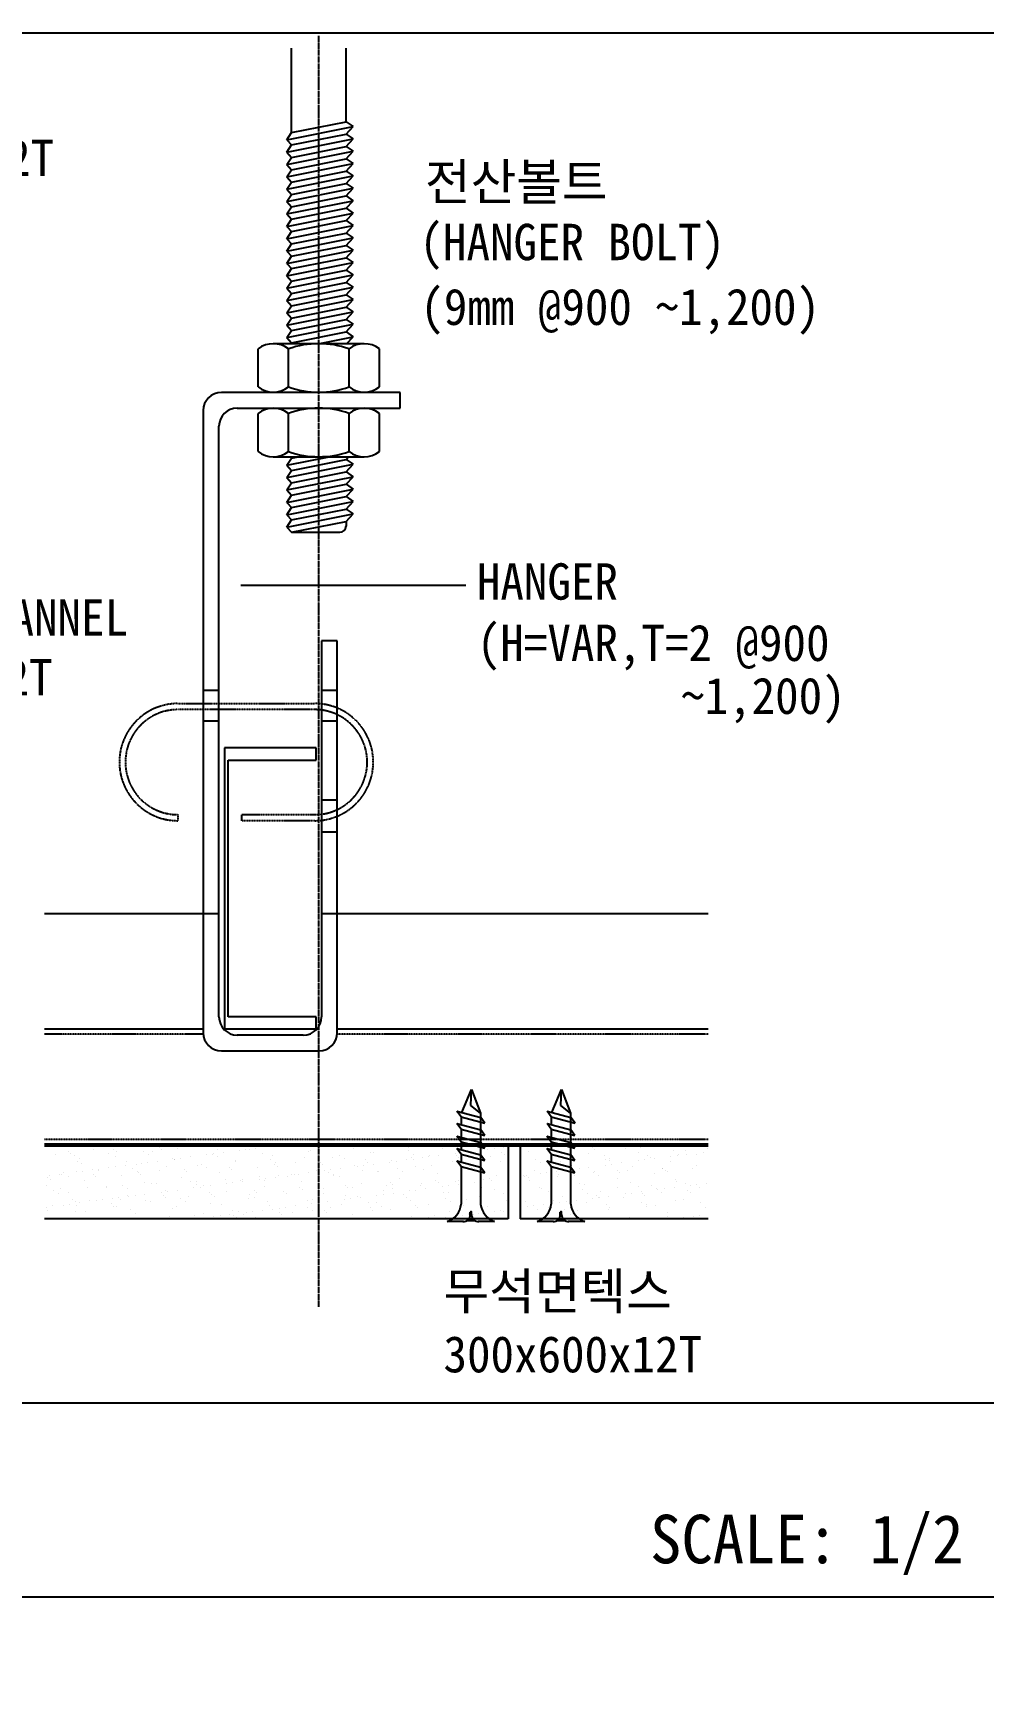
# Model space of a CAD drawing. Header units: millimetres. Extents: x 4197 to 36683, y 11436 to 28100.
# Drawn here: x 17995 to 20346, y 24032 to 28100 of the extents above; entities that cross this region are included whole.
import ezdxf
from ezdxf.enums import TextEntityAlignment as Align

# ---------------------------------------------------------------- set-up
doc = ezdxf.new("R2010")
doc.units = ezdxf.units.MM
doc.header["$MEASUREMENT"] = 0
for name, pattern in [('CENTER', [65, 60, -2, 1, -2]), ('DASHDOT2', [17, 15, -1, 0, -1]), ('HIDDEN', [0.375, 0.25, -0.125])]:
    doc.linetypes.add(name, pattern=pattern)
doc.layers.get('0').update_dxf_attribs({"linetype": 'CONTINUOUS'})
for name, color, linetype in [('1', 1, 'CONTINUOUS'), ('2', 2, 'CONTINUOUS'), ('3', 6, 'CONTINUOUS'), ('7', 7, 'CONTINUOUS'), ('A-MKXS-LEAD', 7, 'CONTINUOUS'), ('CEN', 20, 'CENTER'), ('FORM', 7, 'CONTINUOUS'), ('HA', 9, 'CONTINUOUS'), ('M', 2, 'CONTINUOUS'), ('PICE', 9, 'CONTINUOUS'), ('TEX', 3, 'CONTINUOUS'), ('TEXT', 7, 'CONTINUOUS')]:
    doc.layers.add(name, color=color, linetype=linetype)
doc.layers.add('A-MKXS-TEXT1', color=3, linetype='CONTINUOUS', lineweight=25)
doc.styles.add('돋움', font='')
doc.styles.add('돋움체', font='')
doc.styles.get('돋움').set_extended_font_data('DotumChe')
doc.styles.get('돋움체').set_extended_font_data('DotumChe')

# ---------------------------------------------------------------- blocks, each defined once
blk = doc.blocks.new('*X10')
at = {"color": 0}
for p, q in [((630.8, 2241.92), (630.8, 2241.92)), ((633.69, 2238.53), (633.69, 2238.53)), ((638.61, 2242.36), (638.61, 2242.36)), ((639.54, 2241.52), (639.54, 2241.52)), ((639.92, 2239.05), (639.92, 2239.05)), ((643.89, 2237.53), (643.89, 2237.53)), ((646.37, 2243.99), (646.37, 2243.99)), ((647.78, 2239.5), (647.78, 2239.5)), ((655.49, 2241.12), (655.49, 2241.12)), ((657.33, 2243.37), (657.33, 2243.37)), ((658.25, 2242.53), (658.25, 2242.53)), ((662.09, 2240.33), (662.09, 2240.33)), ((662.6, 2238.54), (662.6, 2238.54)), ((664.2, 2238.99), (664.2, 2238.99)), ((664.31, 2238.01), (664.31, 2238.01)), ((671.06, 2243.19), (671.06, 2243.19)), ((676.06, 2238), (676.06, 2238)), ((676.18, 2241.3), (676.18, 2241.3)), ((676.97, 2243.54), (676.97, 2243.54)), ((678.66, 2238.34), (678.66, 2238.34)), ((679.88, 2240.08), (679.88, 2240.08)), ((681.32, 2239.55), (681.32, 2239.55)), ((682.72, 2238.88), (682.72, 2238.88)), ((689.42, 2237.52), (689.42, 2237.52)), ((689.52, 2239.77), (689.52, 2239.77)), ((690.49, 2242.13), (690.49, 2242.13)), ((692.12, 2240.11), (692.12, 2240.11)), ((692.6, 2240.79), (692.6, 2240.79)), ((695.45, 2242.15), (695.45, 2242.15)), ((696.18, 2240.65), (696.18, 2240.65)), ((700.04, 2240.56), (700.04, 2240.56)), ((702.97, 2241.54), (702.97, 2241.54)), ((704.58, 2243.1), (704.58, 2243.1)), ((628.89, 2231.79), (628.89, 2231.79)), ((629.29, 2231.38), (629.29, 2231.38)), ((630.15, 2231.96), (630.15, 2231.96)), ((631.07, 2231.12), (631.07, 2231.12)), ((633.18, 2233.87), (633.18, 2233.87)), ((635.68, 2232.68), (635.68, 2232.68)), ((635.8, 2237.19), (635.8, 2237.19)), ((638.28, 2233.03), (638.28, 2233.03)), ((642.35, 2233.56), (642.35, 2233.56)), ((642.72, 2231.31), (642.72, 2231.31)), ((643.39, 2232.35), (643.39, 2232.35)), ((648.75, 2235.94), (648.75, 2235.94)), ((648.86, 2232.97), (648.86, 2232.97)), ((649.14, 2234.46), (649.14, 2234.46)), ((649.78, 2232.13), (649.78, 2232.13)), ((651.74, 2234.8), (651.74, 2234.8)), ((655.81, 2235.33), (655.81, 2235.33)), ((657.69, 2233.18), (657.69, 2233.18)), ((658.28, 2233.38), (658.28, 2233.38)), ((659.8, 2231.84), (659.8, 2231.84)), ((662.6, 2236.23), (662.6, 2236.23)), ((665.2, 2236.57), (665.2, 2236.57)), ((667.41, 2230.51), (667.41, 2230.51)), ((667.58, 2233.98), (667.58, 2233.98)), ((668.5, 2233.14), (668.5, 2233.14)), ((669.26, 2237.11), (669.26, 2237.11)), ((671.79, 2234.15), (671.79, 2234.15)), ((673.85, 2235.45), (673.85, 2235.45)), ((682.97, 2232.58), (682.97, 2232.58)), ((686.09, 2234.99), (686.09, 2234.99)), ((686.3, 2234.99), (686.3, 2234.99)), ((687.22, 2234.15), (687.22, 2234.15)), ((688.2, 2233.64), (688.2, 2233.64)), ((698.54, 2234.65), (698.54, 2234.65)), ((700.19, 2235.96), (700.19, 2235.96)), ((631.4, 2230.04), (631.4, 2230.04)), ((635.42, 2227.13), (635.42, 2227.13)), ((636.27, 2226.37), (636.27, 2226.37)), ((638.99, 2225.2), (638.99, 2225.2)), ((651.84, 2228.44), (651.84, 2228.44)), ((653.3, 2226.04), (653.3, 2226.04)), ((654.13, 2228.14), (654.13, 2228.14)), ((655.4, 2224.69), (655.4, 2224.69)), ((660.66, 2225.33), (660.66, 2225.33)), ((667.39, 2227.01), (667.39, 2227.01)), ((670.75, 2224.36), (670.75, 2224.36)), ((672.85, 2229.15), (672.85, 2229.15)), ((673.35, 2224.7), (673.35, 2224.7)), ((676.23, 2227.4), (676.23, 2227.4)), ((677.42, 2225.23), (677.42, 2225.23)), ((677.83, 2224.59), (677.83, 2224.59)), ((678.75, 2223.75), (678.75, 2223.75)), ((681.7, 2227.84), (681.7, 2227.84)), ((683.8, 2226.5), (683.8, 2226.5)), ((684.21, 2226.13), (684.21, 2226.13)), ((685.77, 2224.85), (685.77, 2224.85)), ((686.81, 2226.47), (686.81, 2226.47)), ((690.88, 2227.01), (690.88, 2227.01)), ((691.57, 2230.16), (691.57, 2230.16)), ((691.8, 2229.47), (691.8, 2229.47)), ((695.79, 2228.81), (695.79, 2228.81)), ((696.55, 2225.6), (696.55, 2225.6)), ((697.47, 2224.76), (697.47, 2224.76)), ((697.67, 2227.9), (697.67, 2227.9)), ((700.27, 2228.24), (700.27, 2228.24)), ((701.33, 2226.91), (701.33, 2226.91)), ((704.34, 2228.78), (704.34, 2228.78)), ((629.53, 2221.19), (629.53, 2221.19)), ((630.38, 2219.04), (630.38, 2219.04)), ((632.98, 2219.38), (632.98, 2219.38)), ((634.59, 2218.05), (634.59, 2218.05)), ((637.04, 2219.92), (637.04, 2219.92)), ((639.06, 2218.64), (639.06, 2218.64)), ((640.39, 2222.57), (640.39, 2222.57)), ((641.32, 2221.73), (641.32, 2221.73)), ((643.83, 2220.81), (643.83, 2220.81)), ((645.09, 2223.26), (645.09, 2223.26)), ((645.67, 2217.74), (645.67, 2217.74)), ((646.44, 2221.15), (646.44, 2221.15)), ((648.9, 2218.89), (648.9, 2218.89)), ((650.5, 2221.69), (650.5, 2221.69)), ((651.01, 2217.55), (651.01, 2217.55)), ((654.63, 2220.71), (654.63, 2220.71)), ((657.29, 2222.58), (657.29, 2222.58)), ((659.11, 2223.58), (659.11, 2223.58)), ((659.9, 2222.93), (659.9, 2222.93)), ((660.03, 2222.74), (660.03, 2222.74)), ((662.99, 2219.86), (662.99, 2219.86)), ((663.75, 2217.83), (663.75, 2217.83)), ((663.96, 2223.46), (663.96, 2223.46)), ((664.38, 2218.75), (664.38, 2218.75)), ((670.2, 2222.78), (670.2, 2222.78)), ((677.3, 2220.69), (677.3, 2220.69)), ((679.32, 2219.9), (679.32, 2219.9)), ((679.41, 2219.35), (679.41, 2219.35)), ((683.1, 2219.76), (683.1, 2219.76)), ((691.39, 2221.66), (691.39, 2221.66)), ((694.89, 2221.97), (694.89, 2221.97)), ((701.82, 2220.77), (701.82, 2220.77)), ((703.71, 2218.86), (703.71, 2218.86)), ((648.19, 2215.76), (648.19, 2215.76)), ((669.36, 2214.19), (669.36, 2214.19)), ((672.58, 2214.72), (672.58, 2214.72)), ((687, 2214.51), (687, 2214.51)), ((688.08, 2215.2), (688.08, 2215.2)), ((688.14, 2216.79), (688.14, 2216.79)), ((689, 2214.36), (689, 2214.36)), ((692.37, 2214.26), (692.37, 2214.26)), ((694.97, 2214.6), (694.97, 2214.6)), ((697.68, 2214.24), (697.68, 2214.24)), ((699.03, 2215.13), (699.03, 2215.13)), ((701.3, 2215.35), (701.3, 2215.35))]:
    blk.add_line(p, q, dxfattribs=at)
blk = doc.blocks.new('*X9')
at = {"color": 0}
for p, q in [((525.16, 2244.02), (525.16, 2244.02)), ((435.73, 2240.38), (435.73, 2240.38)), ((441.2, 2241.65), (441.2, 2241.65)), ((442.12, 2240.8), (442.12, 2240.8)), ((443.68, 2240.2), (443.68, 2240.2)), ((444.85, 2237.5), (444.85, 2237.5)), ((445.78, 2238.86), (445.78, 2238.86)), ((451.3, 2242.45), (451.3, 2242.45)), ((457.77, 2241.17), (457.77, 2241.17)), ((459.91, 2242.66), (459.91, 2242.66)), ((460.42, 2239.57), (460.42, 2239.57)), ((460.83, 2241.82), (460.83, 2241.82)), ((465.18, 2237.83), (465.18, 2237.83)), ((472.08, 2242.01), (472.08, 2242.01)), ((473.93, 2237.28), (473.93, 2237.28)), ((474.18, 2240.66), (474.18, 2240.66)), ((475.99, 2241.64), (475.99, 2241.64)), ((477.99, 2237.82), (477.99, 2237.82)), ((478.63, 2243.67), (478.63, 2243.67)), ((479.55, 2242.83), (479.55, 2242.83)), ((483.9, 2238.84), (483.9, 2238.84)), ((484.78, 2238.71), (484.78, 2238.71)), ((484.81, 2238.53), (484.81, 2238.53)), ((486.17, 2242.98), (486.17, 2242.98)), ((487.38, 2239.05), (487.38, 2239.05)), ((491.45, 2239.59), (491.45, 2239.59)), ((491.55, 2243.71), (491.55, 2243.71)), ((498.24, 2240.48), (498.24, 2240.48)), ((498.27, 2243.84), (498.27, 2243.84)), ((500.38, 2240.6), (500.38, 2240.6)), ((500.48, 2243.81), (500.48, 2243.81)), ((500.84, 2240.82), (500.84, 2240.82)), ((502.58, 2242.47), (502.58, 2242.47)), ((502.62, 2239.85), (502.62, 2239.85)), ((504.91, 2241.36), (504.91, 2241.36)), ((509.92, 2238.05), (509.92, 2238.05)), ((510.18, 2237.63), (510.18, 2237.63)), ((511.7, 2242.25), (511.7, 2242.25)), ((514.3, 2242.6), (514.3, 2242.6)), ((515.95, 2242.67), (515.95, 2242.67)), ((518.37, 2243.13), (518.37, 2243.13)), ((521.34, 2240.86), (521.34, 2240.86)), ((524.48, 2238.47), (524.48, 2238.47)), ((525.48, 2240.12), (525.48, 2240.12)), ((534.6, 2237.24), (534.6, 2237.24)), ((538.58, 2239.43), (538.58, 2239.43)), ((540.05, 2241.87), (540.05, 2241.87)), ((541.05, 2242.19), (541.05, 2242.19)), ((545.03, 2237.31), (545.03, 2237.31)), ((550.17, 2239.31), (550.17, 2239.31)), ((552.88, 2240.27), (552.88, 2240.27)), ((554.99, 2238.92), (554.99, 2238.92)), ((558.77, 2242.88), (558.77, 2242.88)), ((563.75, 2238.32), (563.75, 2238.32)), ((564.67, 2237.48), (564.67, 2237.48)), ((565.74, 2241.38), (565.74, 2241.38)), ((566.98, 2241.24), (566.98, 2241.24)), ((573.69, 2237.47), (573.69, 2237.47)), ((574.56, 2238.27), (574.56, 2238.27)), ((576.29, 2237.81), (576.29, 2237.81)), ((577.49, 2243.89), (577.49, 2243.89)), ((580.36, 2238.35), (580.36, 2238.35)), ((581.28, 2242.07), (581.28, 2242.07)), ((581.31, 2243.45), (581.31, 2243.45)), ((582.46, 2239.33), (582.46, 2239.33)), ((583.39, 2240.73), (583.39, 2240.73)), ((583.39, 2238.49), (583.39, 2238.49)), ((587.15, 2239.24), (587.15, 2239.24)), ((589.75, 2239.58), (589.75, 2239.58)), ((590.13, 2240.34), (590.13, 2240.34)), ((593.82, 2240.12), (593.82, 2240.12)), ((595.38, 2243.04), (595.38, 2243.04)), ((599.67, 2237.78), (599.67, 2237.78)), ((600.61, 2241.01), (600.61, 2241.01)), ((601.18, 2240.34), (601.18, 2240.34)), ((602.1, 2239.5), (602.1, 2239.5)), ((603.21, 2241.35), (603.21, 2241.35)), ((605.7, 2242.41), (605.7, 2242.41)), ((607.27, 2241.89), (607.27, 2241.89)), ((609.68, 2243.87), (609.68, 2243.87)), ((611.79, 2242.53), (611.79, 2242.53)), ((614.07, 2242.78), (614.07, 2242.78)), ((615.23, 2239.85), (615.23, 2239.85)), ((616.67, 2243.13), (616.67, 2243.13)), ((619.38, 2237.69), (619.38, 2237.69)), ((619.9, 2241.35), (619.9, 2241.35)), ((620.73, 2243.66), (620.73, 2243.66)), ((620.82, 2240.51), (620.82, 2240.51)), ((432.73, 2231.25), (432.73, 2231.25)), ((433.55, 2231.96), (433.55, 2231.96)), ((437.61, 2232.5), (437.61, 2232.5)), ((438.11, 2232.33), (438.11, 2232.33)), ((439.28, 2233.06), (439.28, 2233.06)), ((441.39, 2231.71), (441.39, 2231.71)), ((444.41, 2233.39), (444.41, 2233.39)), ((446.47, 2236.82), (446.47, 2236.82)), ((447.01, 2233.74), (447.01, 2233.74)), ((451.07, 2234.27), (451.07, 2234.27)), ((451.44, 2232.26), (451.44, 2232.26)), ((452.37, 2231.41), (452.37, 2231.41)), ((453.37, 2234.03), (453.37, 2234.03)), ((453.68, 2234.4), (453.68, 2234.4)), ((457.86, 2235.17), (457.86, 2235.17)), ((460.47, 2235.51), (460.47, 2235.51)), ((463.21, 2231.84), (463.21, 2231.84)), ((464.53, 2236.04), (464.53, 2236.04)), ((467.68, 2234.86), (467.68, 2234.86)), ((469.24, 2236.47), (469.24, 2236.47)), ((469.79, 2233.52), (469.79, 2233.52)), ((470.16, 2233.27), (470.16, 2233.27)), ((471.08, 2232.42), (471.08, 2232.42)), ((471.32, 2236.94), (471.32, 2236.94)), ((478.78, 2233.91), (478.78, 2233.91)), ((481.77, 2235.83), (481.77, 2235.83)), ((487.9, 2231.03), (487.9, 2231.03)), ((488.88, 2234.28), (488.88, 2234.28)), ((489.8, 2233.43), (489.8, 2233.43)), ((494.35, 2235.98), (494.35, 2235.98)), ((496.08, 2236.66), (496.08, 2236.66)), ((498.19, 2235.32), (498.19, 2235.32)), ((503.47, 2233.1), (503.47, 2233.1)), ((505.78, 2230.48), (505.78, 2230.48)), ((507.6, 2235.29), (507.6, 2235.29)), ((508.52, 2234.45), (508.52, 2234.45)), ((512.87, 2230.46), (512.87, 2230.46)), ((519.04, 2235.17), (519.04, 2235.17)), ((520.08, 2231.32), (520.08, 2231.32)), ((522.46, 2230.72), (522.46, 2230.72)), ((526.31, 2236.3), (526.31, 2236.3)), ((526.52, 2231.26), (526.52, 2231.26)), ((526.59, 2237.12), (526.59, 2237.12)), ((527.23, 2235.46), (527.23, 2235.46)), ((527.86, 2232.06), (527.86, 2232.06)), ((531.58, 2231.47), (531.58, 2231.47)), ((533.31, 2232.15), (533.31, 2232.15)), ((534.18, 2232.29), (534.18, 2232.29)), ((535.92, 2232.5), (535.92, 2232.5)), ((539.98, 2233.03), (539.98, 2233.03)), ((543.43, 2234.13), (543.43, 2234.13)), ((545.95, 2236.47), (545.95, 2236.47)), ((546.77, 2233.92), (546.77, 2233.92)), ((548.49, 2233.12), (548.49, 2233.12)), ((549.37, 2234.27), (549.37, 2234.27)), ((550.3, 2232.48), (550.3, 2232.48)), ((550.59, 2231.78), (550.59, 2231.78)), ((552.97, 2231.58), (552.97, 2231.58)), ((553.44, 2234.8), (553.44, 2234.8)), ((558.99, 2236.2), (558.99, 2236.2)), ((560.23, 2235.7), (560.23, 2235.7)), ((562.58, 2234.09), (562.58, 2234.09)), ((562.83, 2236.04), (562.83, 2236.04)), ((566.9, 2236.57), (566.9, 2236.57)), ((568.53, 2233.65), (568.53, 2233.65)), ((569.02, 2233.49), (569.02, 2233.49)), ((576.89, 2234.92), (576.89, 2234.92)), ((577.65, 2230.77), (577.65, 2230.77)), ((578.99, 2233.58), (578.99, 2233.58)), ((584.1, 2235.72), (584.1, 2235.72)), ((587.74, 2234.5), (587.74, 2234.5)), ((590.98, 2235.89), (590.98, 2235.89)), ((593.22, 2232.84), (593.22, 2232.84)), ((605.29, 2236.73), (605.29, 2236.73)), ((606.45, 2235.51), (606.45, 2235.51)), ((607.39, 2235.38), (607.39, 2235.38)), ((608.79, 2234.91), (608.79, 2234.91)), ((611.43, 2230.95), (611.43, 2230.95)), ((614.99, 2230.55), (614.99, 2230.55)), ((617.61, 2231.8), (617.61, 2231.8)), ((622.22, 2230.91), (622.22, 2230.91)), ((432.08, 2227.7), (432.08, 2227.7)), ((433.65, 2230.4), (433.65, 2230.4)), ((434.88, 2225.91), (434.88, 2225.91)), ((436.99, 2224.57), (436.99, 2224.57)), ((438, 2226.42), (438, 2226.42)), ((441.2, 2224.82), (441.2, 2224.82)), ((447.65, 2229.77), (447.65, 2229.77)), ((448.98, 2226.88), (448.98, 2226.88)), ((456.72, 2227.43), (456.72, 2227.43)), ((456.77, 2226.89), (456.77, 2226.89)), ((463.28, 2227.71), (463.28, 2227.71)), ((465.39, 2226.37), (465.39, 2226.37)), ((465.59, 2223.79), (465.59, 2223.79)), ((472.34, 2228.96), (472.34, 2228.96)), ((472.69, 2224.17), (472.69, 2224.17)), ((475.43, 2228.44), (475.43, 2228.44)), ((477.38, 2228.68), (477.38, 2228.68)), ((479.48, 2225.07), (479.48, 2225.07)), ((480.41, 2223.88), (480.41, 2223.88)), ((481.16, 2225.86), (481.16, 2225.86)), ((482.08, 2225.41), (482.08, 2225.41)), ((486.15, 2225.94), (486.15, 2225.94)), ((491.68, 2229.51), (491.68, 2229.51)), ((492.94, 2226.84), (492.94, 2226.84)), ((493.79, 2228.17), (493.79, 2228.17)), ((494.15, 2229.45), (494.15, 2229.45)), ((495.54, 2227.18), (495.54, 2227.18)), ((496.73, 2227.93), (496.73, 2227.93)), ((499.13, 2224.89), (499.13, 2224.89)), ((499.6, 2227.71), (499.6, 2227.71)), ((500.05, 2224.04), (500.05, 2224.04)), ((506.26, 2225.37), (506.26, 2225.37)), ((506.4, 2228.61), (506.4, 2228.61)), ((509, 2228.95), (509, 2228.95)), ((512.29, 2230), (512.29, 2230)), ((513.06, 2229.49), (513.06, 2229.49)), ((515.69, 2224.17), (515.69, 2224.17)), ((517.84, 2225.9), (517.84, 2225.9)), ((518.77, 2225.05), (518.77, 2225.05)), ((519.85, 2230.38), (519.85, 2230.38)), ((521.83, 2227.44), (521.83, 2227.44)), ((522.19, 2229.97), (522.19, 2229.97)), ((529.78, 2225.14), (529.78, 2225.14)), ((530.95, 2224.56), (530.95, 2224.56)), ((536.56, 2226.91), (536.56, 2226.91)), ((537.4, 2229.51), (537.4, 2229.51)), ((537.48, 2226.07), (537.48, 2226.07)), ((544.09, 2225.97), (544.09, 2225.97)), ((546.2, 2224.63), (546.2, 2224.63)), ((546.52, 2226.63), (546.52, 2226.63)), ((555.28, 2227.92), (555.28, 2227.92)), ((556.2, 2227.08), (556.2, 2227.08)), ((558.18, 2226.94), (558.18, 2226.94)), ((562.09, 2228.7), (562.09, 2228.7)), ((568.39, 2223.82), (568.39, 2223.82)), ((570.91, 2225.59), (570.91, 2225.59)), ((570.99, 2224.17), (570.99, 2224.17)), ((572.49, 2227.78), (572.49, 2227.78)), ((573.99, 2228.93), (573.99, 2228.93)), ((574.6, 2226.43), (574.6, 2226.43)), ((574.92, 2228.09), (574.92, 2228.09)), ((575.05, 2224.7), (575.05, 2224.7)), ((579.27, 2224.1), (579.27, 2224.1)), ((581.84, 2225.6), (581.84, 2225.6)), ((584.45, 2225.94), (584.45, 2225.94)), ((586.48, 2227.66), (586.48, 2227.66)), ((586.58, 2228.74), (586.58, 2228.74)), ((588.51, 2226.47), (588.51, 2226.47)), ((592.71, 2229.94), (592.71, 2229.94)), ((593.63, 2229.1), (593.63, 2229.1)), ((595.3, 2227.37), (595.3, 2227.37)), ((596.02, 2225.11), (596.02, 2225.11)), ((597.91, 2227.71), (597.91, 2227.71)), ((597.98, 2225.11), (597.98, 2225.11)), ((600.89, 2229.58), (600.89, 2229.58)), ((601.97, 2228.25), (601.97, 2228.25)), ((602.04, 2229.73), (602.04, 2229.73)), ((603, 2228.24), (603, 2228.24)), ((608.76, 2229.14), (608.76, 2229.14)), ((611.36, 2229.48), (611.36, 2229.48)), ((611.58, 2227.18), (611.58, 2227.18)), ((612.35, 2230.11), (612.35, 2230.11)), ((615.43, 2230.02), (615.43, 2230.02)), ((616.7, 2226.12), (616.7, 2226.12)), ((620.7, 2224.3), (620.7, 2224.3)), ((432.31, 2218.86), (432.31, 2218.86)), ((432.6, 2217.42), (432.6, 2217.42)), ((434.46, 2219.65), (434.46, 2219.65)), ((439.1, 2219.75), (439.1, 2219.75)), ((441.7, 2220.09), (441.7, 2220.09)), ((442.98, 2221.86), (442.98, 2221.86)), ((443.9, 2221.01), (443.9, 2221.01)), ((444, 2217.09), (444, 2217.09)), ((444.58, 2219.73), (444.58, 2219.73)), ((445.77, 2220.63), (445.77, 2220.63)), ((448.25, 2217.03), (448.25, 2217.03)), ((450.02, 2221.72), (450.02, 2221.72)), ((452.56, 2221.52), (452.56, 2221.52)), ((455.16, 2221.86), (455.16, 2221.86)), ((458.89, 2220.56), (458.89, 2220.56)), ((459.23, 2222.4), (459.23, 2222.4)), ((459.56, 2219.16), (459.56, 2219.16)), ((461, 2219.22), (461, 2219.22)), ((461.69, 2222.87), (461.69, 2222.87)), ((462.61, 2222.02), (462.61, 2222.02)), ((466.02, 2223.29), (466.02, 2223.29)), ((466.96, 2218.04), (466.96, 2218.04)), ((468.62, 2223.64), (468.62, 2223.64)), ((472.98, 2221.53), (472.98, 2221.53)), ((475.13, 2221.23), (475.13, 2221.23)), ((481.33, 2223.03), (481.33, 2223.03)), ((484.25, 2218.35), (484.25, 2218.35)), ((485.68, 2219.05), (485.68, 2219.05)), ((487.29, 2222.37), (487.29, 2222.37)), ((489.4, 2221.02), (489.4, 2221.02)), ((490.7, 2223.3), (490.7, 2223.3)), ((499.82, 2220.42), (499.82, 2220.42)), ((501.38, 2223.34), (501.38, 2223.34)), ((504.4, 2220.06), (504.4, 2220.06)), ((508.64, 2217.32), (508.64, 2217.32)), ((511.29, 2217.02), (511.29, 2217.02)), ((515.39, 2222.49), (515.39, 2222.49)), ((517.15, 2217.08), (517.15, 2217.08)), ((517.8, 2222.83), (517.8, 2222.83)), ((521.22, 2217.61), (521.22, 2217.61)), ((523.12, 2221.07), (523.12, 2221.07)), ((524.21, 2219.39), (524.21, 2219.39)), ((525.39, 2217.99), (525.39, 2217.99)), ((528.01, 2218.51), (528.01, 2218.51)), ((530.61, 2218.85), (530.61, 2218.85)), ((534.68, 2219.39), (534.68, 2219.39)), ((539.69, 2218.83), (539.69, 2218.83)), ((539.78, 2221.46), (539.78, 2221.46)), ((541.47, 2220.28), (541.47, 2220.28)), ((541.8, 2217.48), (541.8, 2217.48)), ((541.83, 2222.08), (541.83, 2222.08)), ((544.07, 2220.62), (544.07, 2220.62)), ((546.81, 2217.52), (546.81, 2217.52)), ((548.14, 2221.16), (548.14, 2221.16)), ((549.31, 2218.9), (549.31, 2218.9)), ((553.79, 2219.79), (553.79, 2219.79)), ((554.93, 2222.05), (554.93, 2222.05)), ((555.34, 2223.53), (555.34, 2223.53)), ((557.53, 2222.4), (557.53, 2222.4)), ((560.55, 2223.09), (560.55, 2223.09)), ((561.59, 2222.93), (561.59, 2222.93)), ((564.88, 2220.97), (564.88, 2220.97)), ((565.53, 2218.53), (565.53, 2218.53)), ((566.45, 2217.68), (566.45, 2217.68)), ((568.09, 2220.63), (568.09, 2220.63)), ((570.2, 2219.28), (570.2, 2219.28)), ((574, 2218.09), (574, 2218.09)), ((580.45, 2223.04), (580.45, 2223.04)), ((582.19, 2221.6), (582.19, 2221.6)), ((584.24, 2219.54), (584.24, 2219.54)), ((585.16, 2218.7), (585.16, 2218.7)), ((589.57, 2220.16), (589.57, 2220.16)), ((596.49, 2222.43), (596.49, 2222.43)), ((598.39, 2217.06), (598.39, 2217.06)), ((598.6, 2221.09), (598.6, 2221.09)), ((602.96, 2220.55), (602.96, 2220.55)), ((603.88, 2219.71), (603.88, 2219.71)), ((605.14, 2222.23), (605.14, 2222.23)), ((610.59, 2223.4), (610.59, 2223.4)), ((613.96, 2219.12), (613.96, 2219.12)), ((616.92, 2217.27), (616.92, 2217.27)), ((619.52, 2217.61), (619.52, 2217.61)), ((620.5, 2217.09), (620.5, 2217.09)), ((621.68, 2221.56), (621.68, 2221.56)), ((453.12, 2214.21), (453.12, 2214.21)), ((468.59, 2214.39), (468.59, 2214.39)), ((468.68, 2216.28), (468.68, 2216.28)), ((482.89, 2215.22), (482.89, 2215.22)), ((490.66, 2214.49), (490.66, 2214.49)), ((493.07, 2215.25), (493.07, 2215.25)), ((494.3, 2214.07), (494.3, 2214.07)), ((496.99, 2216.19), (496.99, 2216.19)), ((501.09, 2214.96), (501.09, 2214.96)), ((503.69, 2215.31), (503.69, 2215.31)), ((507.76, 2215.84), (507.76, 2215.84)), ((509.37, 2215.5), (509.37, 2215.5)), ((510.3, 2214.65), (510.3, 2214.65)), ((513.4, 2215.68), (513.4, 2215.68)), ((514.55, 2216.74), (514.55, 2216.74)), ((518.18, 2214.76), (518.18, 2214.76)), ((528.09, 2216.51), (528.09, 2216.51)), ((529.01, 2215.66), (529.01, 2215.66)), ((533.75, 2216.83), (533.75, 2216.83)), ((547.73, 2216.67), (547.73, 2216.67)), ((558.43, 2216.02), (558.43, 2216.02)), ((577.79, 2214.45), (577.79, 2214.45)), ((582.83, 2214.99), (582.83, 2214.99)), ((589.51, 2214.71), (589.51, 2214.71)), ((592.1, 2215.28), (592.1, 2215.28)), ((592.6, 2214.07), (592.6, 2214.07)), ((596.67, 2214.6), (596.67, 2214.6)), ((603.46, 2215.5), (603.46, 2215.5)), ((606.06, 2215.84), (606.06, 2215.84)), ((606.19, 2216.25), (606.19, 2216.25)), ((607.93, 2214.5), (607.93, 2214.5)), ((608.23, 2215.72), (608.23, 2215.72)), ((610.12, 2216.37), (610.12, 2216.37))]:
    blk.add_line(p, q, dxfattribs=at)

msp = doc.modelspace()

# ---------------------------------------------------------------- linework, layer by layer
at = {"color": 9, "linetype": 'Continuous'}
msp.add_line((18852.7, 27064.6), (18852.7, 27158.6), dxfattribs=at)
msp.add_lwpolyline([(25759.4, 28100.1), (25759.4, 12014.1), (4196.9, 12014.1), (4196.9, 28100.1)], close=True)
at = {"layer": '1'}
for p, q in [((18469.7, 26331.1), (18469.7, 26204.6)), ((18695.9, 26331.1), (18469.7, 26331.1)), ((18695.9, 26301.2), (18695.9, 26331.1)), ((18478.7, 26301.2), (18695.9, 26301.2)), ((18478.7, 26204.6), (18478.7, 26301.2)), ((18469.7, 26204.6), (18469.7, 25635.8)), ((18478.7, 25665.7), (18478.7, 26204.6)), ((18469.7, 25635.8), (18695.9, 25635.8)), ((18695.9, 25665.7), (18478.7, 25665.7)), ((18695.9, 25635.8), (18695.9, 25665.7))]:
    msp.add_line(p, q, dxfattribs=at)
at = {"layer": '2'}
for p, q in [((18904.4, 27210.8), (18461.9, 27210.8)), ((18904.4, 27171.8), (18904.4, 27210.8)), ((18416.9, 27165.8), (18416.9, 25626.7)), ((18500.9, 27171.8), (18904.4, 27171.8)), ((18455.9, 25665.7), (18455.9, 27126.8)), ((18709.4, 26595.7), (18709.4, 25665.7)), ((18748.4, 26595.7), (18709.4, 26595.7)), ((18748.4, 25626.7), (18748.4, 26595.7)), ((18664.4, 25620.7), (18500.9, 25620.7)), ((18461.9, 25581.7), (18703.4, 25581.7)), ((19666.1, 25346), (18024.1, 25346))]:
    msp.add_line(p, q, dxfattribs=at)
for centre, start, end in [((18461.9, 27165.8), 90, 180), ((18500.9, 27126.8), 90, 180), ((18461.9, 25626.7), 180, 270), ((18500.9, 25665.7), 180, 270), ((18664.4, 25665.7), 270, 0), ((18703.4, 25626.7), 270, 0)]:
    msp.add_arc(centre, 45, start, end, dxfattribs=at)
at = {"layer": '3'}
for p, q in [((19171, 25346), (18024.1, 25346)), ((19171, 25346), (19171, 25166)), ((19201, 25346), (19201, 25166)), ((19666.1, 25346), (19201, 25346)), ((19171, 25166), (18024.1, 25166)), ((19666.1, 25166), (19201, 25166))]:
    msp.add_line(p, q, dxfattribs=at)
at = {"layer": '7'}
for p, q in [((18635.2, 27853.3), (18635.2, 28061.9)), ((18770.2, 27880.3), (18770.2, 28061.9)), ((18455.9, 26473.4), (18416.9, 26473.4)), ((18748.4, 26473.4), (18709.4, 26473.4)), ((18455.9, 26397.5), (18416.9, 26397.5)), ((18748.4, 26397.5), (18709.4, 26397.5)), ((18748.4, 26201.7), (18709.4, 26201.7))]:
    msp.add_line(p, q, dxfattribs=at)
at = {"layer": '7', "linetype": 'Continuous'}
for p, q in [((18552.7, 27224.4), (18552.7, 27318.4)), ((18815.2, 27331.2), (18590.2, 27331.2)), ((18627.7, 27224.1), (18627.7, 27318.4)), ((18777.7, 27224.1), (18777.7, 27318.4)), ((18852.7, 27224.4), (18852.7, 27318.4)), ((18552.7, 27064.6), (18552.7, 27158.6)), ((18590.2, 27171.8), (18627.7, 27171.8)), ((18627.7, 27171.8), (18777.7, 27171.8)), ((18627.7, 27064.3), (18627.7, 27158.6)), ((18777.7, 27171.8), (18815.2, 27171.8)), ((18777.7, 27064.3), (18777.7, 27158.6)), ((18590.2, 27051.5), (18627.7, 27051.5)), ((18627.7, 27051.5), (18777.7, 27051.5)), ((18777.7, 27051.5), (18815.2, 27051.5))]:
    msp.add_line(p, q, dxfattribs=at)
at = {"layer": '7', "color": 1, "linetype": 'HIDDEN'}
for p, q in [((18354.3, 26440.9), (18692.7, 26440.9)), ((18692.7, 26425.9), (18354.3, 26425.9)), ((18354.3, 26166.1), (18354.3, 26151.1)), ((18512.2, 26151.1), (18512.2, 26166.1)), ((18512.2, 26166.1), (18692.7, 26166.1)), ((18692.7, 26151.1), (18512.2, 26151.1))]:
    msp.add_line(p, q, dxfattribs=at)
at = {"layer": '7', "color": 1}
msp.add_line((18748.4, 26123.1), (18709.4, 26123.1), dxfattribs=at)
at = {"layer": '7', "linetype": 'Continuous'}
for centre, radius, start, end in [((18590.2, 27270.1), 61.1, 52.1211, 127.8789), ((18702.7, 27106.2), 225, 70.5288, 109.4712), ((18815.2, 27270.1), 61.1, 52.1211, 127.8789), ((18590.2, 27271.2), 60, 231.3178, 308.6822), ((18702.7, 27436.2), 225, 250.5288, 289.4712), ((18815.2, 27271.2), 60, 231.3178, 308.6822), ((18590.2, 27110.4), 61.1, 52.1211, 127.8789), ((18702.7, 26946.5), 225, 70.5288, 109.4712), ((18815.2, 27110.4), 61.1, 52.1211, 127.8789), ((18590.2, 27111.5), 60, 231.3178, 308.6822), ((18702.7, 27276.5), 225, 250.5288, 289.4712), ((18815.2, 27111.5), 60, 231.3178, 308.6822)]:
    msp.add_arc(centre, radius, start, end, dxfattribs=at)
at = {"layer": '7', "color": 1, "linetype": 'HIDDEN'}
for centre, radius, start, end in [((18354.3, 26296), 144.9, 90, 270), ((18692.7, 26296), 144.9, 270, 90), ((18354.3, 26296), 129.9, 90, 270), ((18692.7, 26296), 129.9, 270, 90)]:
    msp.add_arc(centre, radius, start, end, dxfattribs=at)
at = {"layer": 'A-MKXS-LEAD'}
for points in [[(18786, 27739, 0, 30, 0), (18876, 27739, 0, 0, 0), (18940.1, 27739, 0, 0, 0)], [(18702.7, 27075.5, 0, 30, 0), (18702.7, 27165.5, 0, 0, 0), (18702.7, 27366.5, 0, 0, 0)], [(18450, 26733.6, 0, 30, 0), (18540, 26733.6, 0, 0, 0), (18741.1, 26733.6, 0, 0, 0)], [(18588.8, 26331.1, 0, 30, 0), (18588.8, 26421.1, 0, 0, 0), (18588.8, 26622.2, 0, 0, 0), (18395, 26622.2, 0, 0, 0)]]:
    msp.add_lwpolyline(points, format="xyseb", dxfattribs=at)
at = {"layer": 'CEN', "linetype": 'DASHDOT2'}
msp.add_line((18702.7, 24948.8), (18702.7, 28093), dxfattribs=at)
at = {"layer": 'FORM', "linetype": 'Continuous'}
for p, q in [((25759.4, 24710), (15087.7, 24710)), ((25759.4, 24230), (15087.7, 24230))]:
    msp.add_line(p, q, dxfattribs=at)
at = {"layer": 'HA'}
for p, q in [((18623.4, 27835.7), (18787.8, 27868.6)), ((18770.2, 27880.3), (18787.8, 27868.6)), ((18770.2, 27849.7), (18787.8, 27868.6)), ((18623.4, 27835.7), (18635.2, 27853.3)), ((18623.4, 27805.1), (18787.8, 27838)), ((18623.4, 27835.7), (18635.2, 27822.8)), ((18770.2, 27849.7), (18787.8, 27838)), ((18770.2, 27819.1), (18787.8, 27838)), ((18623.4, 27805.1), (18635.2, 27822.8)), ((18623.4, 27774.5), (18787.8, 27807.4)), ((18623.4, 27805.1), (18635.2, 27792.2)), ((18623.4, 27774.5), (18635.2, 27792.2)), ((18770.2, 27819.1), (18787.8, 27807.4)), ((18770.2, 27788.6), (18787.8, 27807.4)), ((18770.2, 27788.6), (18787.8, 27776.8)), ((18623.4, 27743.9), (18787.8, 27776.8)), ((18623.4, 27774.5), (18635.2, 27761.6)), ((18623.4, 27743.9), (18635.2, 27761.6)), ((18623.4, 27713.3), (18787.8, 27746.2)), ((18623.4, 27743.9), (18635.2, 27731)), ((18770.2, 27758), (18787.8, 27776.8)), ((18770.2, 27758), (18787.8, 27746.2)), ((18770.2, 27727.4), (18787.8, 27746.2)), ((18623.4, 27713.3), (18635.2, 27731)), ((18623.4, 27682.7), (18787.8, 27715.6)), ((18623.4, 27713.3), (18635.2, 27700.4)), ((18770.2, 27727.4), (18787.8, 27715.6)), ((18770.2, 27696.8), (18787.8, 27715.6)), ((18623.4, 27682.7), (18635.2, 27700.4)), ((18623.4, 27652.1), (18787.8, 27685)), ((18623.4, 27682.7), (18635.2, 27669.8)), ((18623.4, 27652.1), (18635.2, 27669.8)), ((18770.2, 27696.8), (18787.8, 27685)), ((18770.2, 27666.2), (18787.8, 27685)), ((18770.2, 27666.2), (18787.8, 27654.4)), ((18623.4, 27621.5), (18787.8, 27654.4)), ((18623.4, 27652.1), (18635.2, 27639.2)), ((18623.4, 27621.5), (18635.2, 27639.2)), ((18623.4, 27590.9), (18787.8, 27623.8)), ((18623.4, 27621.5), (18635.2, 27608.6)), ((18770.2, 27635.6), (18787.8, 27654.4)), ((18770.2, 27635.6), (18787.8, 27623.8)), ((18770.2, 27605), (18787.8, 27623.8)), ((18623.4, 27590.9), (18635.2, 27608.6)), ((18623.4, 27560.4), (18787.8, 27593.2)), ((18623.4, 27590.9), (18635.2, 27578)), ((18770.2, 27605), (18787.8, 27593.2)), ((18770.2, 27574.4), (18787.8, 27593.2)), ((18623.4, 27560.4), (18635.2, 27578)), ((18623.4, 27529.8), (18787.8, 27562.6)), ((18623.4, 27560.4), (18635.2, 27547.4)), ((18623.4, 27529.8), (18635.2, 27547.4)), ((18770.2, 27574.4), (18787.8, 27562.6)), ((18770.2, 27543.8), (18787.8, 27562.6)), ((18770.2, 27543.8), (18787.8, 27532)), ((18623.4, 27499.2), (18787.8, 27532)), ((18623.4, 27529.8), (18635.2, 27516.8)), ((18623.4, 27499.2), (18635.2, 27516.8)), ((18623.4, 27468.6), (18787.8, 27501.4)), ((18623.4, 27499.2), (18635.2, 27486.2)), ((18770.2, 27513.2), (18787.8, 27532)), ((18770.2, 27513.2), (18787.8, 27501.4)), ((18770.2, 27482.6), (18787.8, 27501.4)), ((18623.4, 27468.6), (18635.2, 27486.2)), ((18623.4, 27438), (18787.8, 27470.8)), ((18623.4, 27468.6), (18635.2, 27455.6)), ((18770.2, 27482.6), (18787.8, 27470.8)), ((18770.2, 27452), (18787.8, 27470.8)), ((18623.4, 27438), (18635.2, 27455.6)), ((18623.4, 27407.4), (18787.8, 27440.3)), ((18623.4, 27438), (18635.2, 27425)), ((18623.4, 27407.4), (18635.2, 27425)), ((18770.2, 27452), (18787.8, 27440.3)), ((18770.2, 27421.4), (18787.8, 27440.3)), ((18770.2, 27421.4), (18787.8, 27409.7)), ((18623.4, 27376.8), (18787.8, 27409.7)), ((18623.4, 27407.4), (18635.2, 27394.4)), ((18623.4, 27376.8), (18635.2, 27394.4)), ((18623.4, 27346.2), (18787.8, 27379.1)), ((18623.4, 27376.8), (18635.2, 27363.8)), ((18770.2, 27390.8), (18787.8, 27409.7)), ((18770.2, 27390.8), (18787.8, 27379.1)), ((18770.2, 27360.2), (18787.8, 27379.1)), ((18623.4, 27346.2), (18635.2, 27363.8)), ((18623.4, 27346.2), (18635.2, 27333.3)), ((18701.5, 27331.2), (18787.8, 27348.5)), ((18770.2, 27360.2), (18787.8, 27348.5)), ((18771.7, 27331.2), (18787.8, 27348.5)), ((18623.4, 27030.5), (18728.3, 27051.5)), ((18632.2, 27051.5), (18635.2, 27048.2)), ((18634.9, 27051.5), (18635.2, 27051.1)), ((18634.9, 27051.5), (18635.2, 27051.1)), ((18770.2, 27044.6), (18776.7, 27051.5)), ((18623.4, 27030.5), (18635.2, 27048.2)), ((18623.4, 26999.9), (18787.8, 27032.8)), ((18623.4, 27030.5), (18635.2, 27017.6)), ((18623.4, 26999.9), (18635.2, 27017.6)), ((18770.2, 27044.6), (18787.8, 27032.8)), ((18770.2, 27014), (18787.8, 27032.8)), ((18770.2, 27014), (18787.8, 27002.2)), ((18623.4, 26969.3), (18787.8, 27002.2)), ((18623.4, 26999.9), (18635.2, 26987)), ((18623.4, 26969.3), (18635.2, 26987)), ((18623.4, 26938.7), (18787.8, 26971.6)), ((18623.4, 26969.3), (18635.2, 26956.4)), ((18770.2, 26983.4), (18787.8, 27002.2)), ((18770.2, 26983.4), (18787.8, 26971.6)), ((18770.2, 26952.8), (18787.8, 26971.6)), ((18623.4, 26938.7), (18635.2, 26956.4)), ((18623.4, 26908.1), (18787.8, 26941)), ((18623.4, 26938.7), (18635.2, 26925.8)), ((18770.2, 26952.8), (18787.8, 26941)), ((18770.2, 26922.2), (18787.8, 26941)), ((18623.4, 26908.1), (18635.2, 26925.8)), ((18623.4, 26877.5), (18787.8, 26910.4)), ((18623.4, 26908.1), (18635.2, 26895.2)), ((18623.4, 26877.5), (18635.2, 26895.2)), ((18770.2, 26922.2), (18787.8, 26910.4)), ((18770.2, 26891.6), (18787.8, 26910.4)), ((18770.2, 26891.6), (18770.2, 26879.6)), ((18623.4, 26877.5), (18635.2, 26864.6)), ((18635.2, 26864.6), (18755.2, 26864.6))]:
    msp.add_line(p, q, dxfattribs=at)
at = {"layer": 'HA', "color": 8}
for p, q in [((18635.2, 27853.3), (18770.2, 27880.3)), ((18635.2, 27822.8), (18770.2, 27849.7)), ((18635.2, 27822.8), (18770.2, 27849.7)), ((18635.2, 27792.2), (18770.2, 27819.1)), ((18635.2, 27792.2), (18770.2, 27819.1)), ((18635.2, 27761.6), (18770.2, 27788.6)), ((18635.2, 27761.6), (18770.2, 27788.6)), ((18635.2, 27731), (18770.2, 27758)), ((18635.2, 27731), (18770.2, 27758)), ((18635.2, 27700.4), (18770.2, 27727.4)), ((18635.2, 27700.4), (18770.2, 27727.4)), ((18635.2, 27669.8), (18770.2, 27696.8)), ((18635.2, 27669.8), (18770.2, 27696.8)), ((18635.2, 27639.2), (18770.2, 27666.2)), ((18635.2, 27639.2), (18770.2, 27666.2)), ((18635.2, 27608.6), (18770.2, 27635.6)), ((18635.2, 27608.6), (18770.2, 27635.6)), ((18635.2, 27578), (18770.2, 27605)), ((18635.2, 27578), (18770.2, 27605)), ((18635.2, 27547.4), (18770.2, 27574.4)), ((18635.2, 27547.4), (18770.2, 27574.4)), ((18635.2, 27516.8), (18770.2, 27543.8)), ((18635.2, 27516.8), (18770.2, 27543.8)), ((18635.2, 27486.2), (18770.2, 27513.2)), ((18635.2, 27486.2), (18770.2, 27513.2)), ((18635.2, 27455.6), (18770.2, 27482.6)), ((18635.2, 27455.6), (18770.2, 27482.6)), ((18635.2, 27425), (18770.2, 27452)), ((18635.2, 27425), (18770.2, 27452)), ((18635.2, 27394.4), (18770.2, 27421.4)), ((18635.2, 27394.4), (18770.2, 27421.4)), ((18635.2, 27363.8), (18770.2, 27390.8)), ((18635.2, 27363.8), (18770.2, 27390.8)), ((18635.2, 27333.3), (18770.2, 27360.2)), ((18635.2, 27333.3), (18770.2, 27360.2)), ((18635.2, 27048.2), (18651.8, 27051.5)), ((18635.2, 27048.2), (18651.8, 27051.5)), ((18635.2, 27051.1), (18636.9, 27051.5)), ((18635.2, 27051.1), (18636.9, 27051.5)), ((18635.2, 27017.6), (18770.2, 27044.6)), ((18635.2, 27017.6), (18770.2, 27044.6)), ((18635.2, 26987), (18770.2, 27014)), ((18635.2, 26987), (18770.2, 27014)), ((18635.2, 26956.4), (18770.2, 26983.4)), ((18635.2, 26956.4), (18770.2, 26983.4)), ((18635.2, 26925.8), (18770.2, 26952.8)), ((18635.2, 26925.8), (18770.2, 26952.8)), ((18635.2, 26895.2), (18770.2, 26922.2)), ((18635.2, 26895.2), (18770.2, 26922.2)), ((18635.2, 26864.6), (18770.2, 26891.6)), ((18635.2, 26864.6), (18770.2, 26891.6))]:
    msp.add_line(p, q, dxfattribs=at)
at = {"layer": 'HA'}
msp.add_arc((18755.2, 26879.6), 15, 270, 0, dxfattribs=at)
at = {"layer": 'M', "color": 1}
for p, q in [((18455.9, 25920.8), (18024.1, 25920.8)), ((19666.1, 25920.8), (18709.4, 25920.8))]:
    msp.add_line(p, q, dxfattribs=at)
at = {"layer": 'M', "color": 7}
for p, q in [((18024.1, 25635.8), (18416.9, 25635.8)), ((18748.4, 25635.8), (19666.1, 25635.8)), ((19666.1, 25350.8), (18024.1, 25350.8))]:
    msp.add_line(p, q, dxfattribs=at)
at = {"layer": 'M', "color": 7, "linetype": 'HIDDEN'}
for p, q in [((18417.1, 25623.3), (18024.1, 25623.3)), ((19666.1, 25623.3), (18748.3, 25623.3)), ((18024.1, 25363.3), (19666.1, 25363.3))]:
    msp.add_line(p, q, dxfattribs=at)
at = {"layer": 'PICE'}
for p, q in [((19056.4, 25429.5), (19080.7, 25485.9)), ((19079.2, 25446.4), (19080.7, 25485.9)), ((19080.7, 25485.9), (19103.1, 25427.4)), ((19279.2, 25429.5), (19303.5, 25485.9)), ((19302, 25446.4), (19303.5, 25485.9)), ((19303.5, 25485.9), (19325.9, 25427.4)), ((19044.7, 25432.5), (19103.4, 25416.9)), ((19055.1, 25418.5), (19044.7, 25432.5)), ((19103.1, 25427.4), (19079.2, 25446.4)), ((19103.1, 25427.4), (19103.1, 25416.9)), ((19277.9, 25418.5), (19267.5, 25432.5)), ((19267.5, 25432.5), (19326.2, 25416.9)), ((19325.9, 25427.4), (19302, 25446.4)), ((19325.9, 25427.4), (19325.9, 25416.9)), ((19044.6, 25401.7), (19103.4, 25386.1)), ((19055, 25387.7), (19044.6, 25401.7)), ((19055.1, 25418.5), (19055.1, 25398.9)), ((19055.1, 25387.7), (19055.1, 25368.1)), ((19103.1, 25417.4), (19103.1, 25202.6)), ((19103.1, 25405.7), (19103.1, 25386.1)), ((19113.9, 25402.9), (19103.4, 25416.9)), ((19113.8, 25372.1), (19103.4, 25386.1)), ((19277.8, 25387.7), (19267.4, 25401.7)), ((19267.4, 25401.7), (19326.1, 25386.1)), ((19277.9, 25418.5), (19277.9, 25398.9)), ((19277.9, 25387.7), (19277.9, 25368.1)), ((19325.9, 25417.4), (19325.9, 25202.6)), ((19325.9, 25405.7), (19325.9, 25386.1)), ((19336.6, 25372.1), (19326.1, 25386.1)), ((19336.7, 25402.9), (19326.2, 25416.9)), ((19044.5, 25370.9), (19103.3, 25355.3)), ((19055, 25356.9), (19044.5, 25370.9)), ((19055.1, 25356.8), (19055.1, 25337.2)), ((19103.1, 25374.9), (19103.1, 25355.3)), ((19103.1, 25344.1), (19103.1, 25324.5)), ((19113.7, 25341.3), (19103.3, 25355.3)), ((19277.8, 25356.9), (19267.3, 25370.9)), ((19267.3, 25370.9), (19326.1, 25355.3)), ((19277.9, 25356.8), (19277.9, 25337.2)), ((19325.9, 25374.9), (19325.9, 25355.3)), ((19325.9, 25344.1), (19325.9, 25324.5)), ((19336.5, 25341.3), (19326.1, 25355.3)), ((19044.4, 25340.1), (19103.2, 25324.5)), ((19054.9, 25326.1), (19044.4, 25340.1)), ((19054.8, 25295.3), (19044.4, 25309.3)), ((19044.4, 25309.3), (19103.1, 25293.7)), ((19055.1, 25326), (19055.1, 25306.4)), ((19103.1, 25313.3), (19103.1, 25293.7)), ((19113.6, 25310.5), (19103.2, 25324.5)), ((19267.1, 25309.3), (19325.9, 25293.7)), ((19277.6, 25295.3), (19267.1, 25309.3)), ((19277.7, 25326.1), (19267.2, 25340.1)), ((19267.2, 25340.1), (19326, 25324.5)), ((19277.9, 25326), (19277.9, 25306.4)), ((19325.9, 25313.3), (19325.9, 25293.7)), ((19336.4, 25310.5), (19326, 25324.5)), ((19055.1, 25295.2), (19055.1, 25202.6)), ((19113.6, 25279.7), (19103.1, 25293.7)), ((19277.9, 25295.2), (19277.9, 25202.6)), ((19336.4, 25279.7), (19325.9, 25293.7)), ((19077.5, 25176.7), (19077.5, 25182.9)), ((19078.7, 25184.1), (19079.5, 25184.1)), ((19080.7, 25176.7), (19080.7, 25182.9)), ((19300.3, 25176.7), (19300.3, 25182.9)), ((19301.5, 25184.1), (19302.3, 25184.1)), ((19303.5, 25176.7), (19303.5, 25182.9)), ((19061, 25159.3), (19020.4, 25159.3)), ((19137.8, 25159.3), (19097.2, 25159.3)), ((19283.8, 25159.3), (19243.2, 25159.3)), ((19360.6, 25159.3), (19320, 25159.3))]:
    msp.add_line(p, q, dxfattribs=at)
at = {"layer": 'PICE', "color": 1}
for p, q in [((19055, 25387.7), (19113.8, 25372.1)), ((19055.1, 25418.5), (19113.9, 25402.9)), ((19277.8, 25387.7), (19336.6, 25372.1)), ((19277.9, 25418.5), (19336.7, 25402.9)), ((19055, 25356.9), (19113.7, 25341.3)), ((19277.8, 25356.9), (19336.5, 25341.3)), ((19054.9, 25326.1), (19113.6, 25310.5)), ((19277.7, 25326.1), (19336.4, 25310.5)), ((19054.8, 25295.3), (19113.6, 25279.7)), ((19277.6, 25295.3), (19336.4, 25279.7))]:
    msp.add_line(p, q, dxfattribs=at)
at = {"layer": 'PICE'}
for centre, radius, start, end in [((19004.3, 25207.7), 51, 288.341, 354.2702), ((19078.7, 25182.9), 1.2, 90, 180), ((19079.5, 25182.9), 1.2, 0, 90), ((19153.9, 25207.7), 51, 185.7298, 251.659), ((19227.1, 25207.7), 51, 288.341, 354.2702), ((19301.5, 25182.9), 1.2, 90, 180), ((19302.3, 25182.9), 1.2, 0, 90), ((19376.7, 25207.7), 51, 185.7298, 251.659), ((19060.3, 25176.4), 17.2, 267.5265, 0.9138), ((19079.1, 25086.9), 74.5, 80.2866, 99.7134), ((19097.9, 25176.4), 17.2, 179.0862, 272.4735), ((19283.1, 25176.4), 17.2, 267.5265, 0.9138), ((19301.9, 25086.9), 74.5, 80.2866, 99.7134), ((19320.7, 25176.4), 17.2, 179.0862, 272.4735)]:
    msp.add_arc(centre, radius, start, end, dxfattribs=at)
at = {"layer": 'TEXT'}
msp.add_lwpolyline([(18510, 26733.6), (19066.7, 26733.6)], dxfattribs=at)
msp.add_lwpolyline([(18856.7, 25228.9, 0, 30, 0), (18856.7, 25138.9, 0, 0, 0), (18856.7, 24985.9, 0, 0, 0), (18982.5, 24985.9, 0, 0, 0)], format="xyseb", dxfattribs=at)

# ---------------------------------------------------------------- block references
at = {"layer": 'HA', "xscale": 6, "yscale": 6, "zscale": 6}
for name in ['*X9', '*X10']:
    msp.add_blockref(name, (15436.4, 11881.8), dxfattribs=at)

# ---------------------------------------------------------------- texts
at = {"layer": 'A-MKXS-TEXT1', "style": '돋움체'}
for s, p in [('300x600x12T', (17408.2, 27746.1)), ('전산볼트', (18965.5, 27686.3)), ('(HANGER BOLT)', (18951.9, 27537.8)), ('(9mm @900 ~1,200)', (18954, 27377.5)), ('HANGER', (19093.9, 26697.9)), ('CARRYING CHANNEL', (17300.4, 26608.7)), ('(H=VAR,T=2 @900 ', (19093.9, 26546.2)), ('ㄷ-38x12x1.2T', (17291.6, 26461.1)), ('  ~1,200)', (19482.8, 26415.2)), ('무석면텍스', (19011.3, 24942.2)), ('300x600x12T', (19011.3, 24786.3))]:
    msp.add_text(s, height=90, dxfattribs=at).set_placement(p)
at = {"layer": 'TEX', "style": '돋움'}
msp.add_text('SCALE: 1/2', height=120, dxfattribs=at).set_placement((20297.9, 24314), align=Align.RIGHT)

doc.saveas('drawing.dxf')
